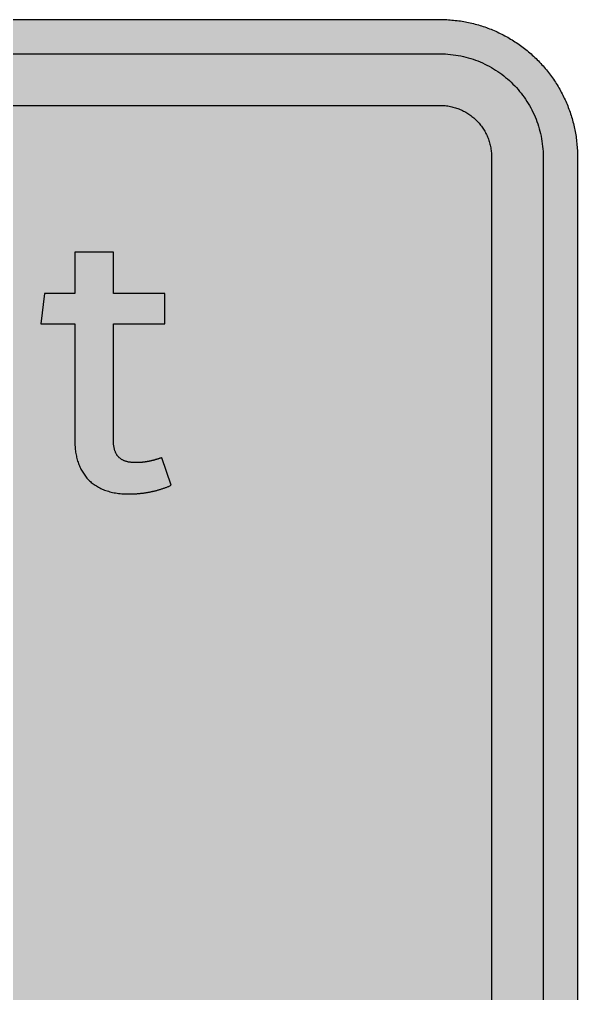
# Model space of a CAD drawing. Header units: millimetres. Extents: x 0 to 212, y 0 to 159.
# Drawn here: x 154.4 to 211.7, y 58.8 to 158.8 of the extents above; entities that cross this region are included whole.
import ezdxf

# ---------------------------------------------------------------- set-up
doc = ezdxf.new("R2010")
doc.units = ezdxf.units.MM

msp = doc.modelspace()

# ---------------------------------------------------------------- hatches: boundary and pattern name
for color, points in [(254, [(14.1633, 0.0536), (13.9878, 0.0533), (13.8125, 0.0559), (13.6373, 0.061), (13.462, 0.0686), (13.2893, 0.0787), (13.114, 0.0914), (12.9413, 0.1041), (12.7686, 0.1219), (12.5959, 0.1397), (12.4231, 0.16), (12.2504, 0.1829), (12.0777, 0.2057), (11.9075, 0.2337), (11.7373, 0.2616), (11.5672, 0.2921), (11.397, 0.3251), (11.2268, 0.3607), (11.0592, 0.3988), (10.8915, 0.4369), (10.7239, 0.4775), (10.5562, 0.5207), (10.3886, 0.5664), (10.2235, 0.6121), (10.0584, 0.6629), (9.8933, 0.7137), (9.7307, 0.7671), (9.5682, 0.8204), (9.4056, 0.8788), (9.2431, 0.9373), (9.083, 0.9982), (8.923, 1.0617), (8.763, 1.1252), (8.6055, 1.1938), (8.4455, 1.2624), (8.2906, 1.331), (8.1331, 1.4046), (7.9781, 1.4783), (7.8232, 1.5545), (7.6708, 1.6332), (7.5184, 1.7145), (7.366, 1.7958), (7.2161, 1.8796), (7.0663, 1.966), (6.919, 2.0523), (6.7716, 2.1438), (6.6243, 2.2352), (6.4795, 2.3266), (6.3348, 2.4232), (6.19, 2.5197), (6.0477, 2.6187), (5.908, 2.7178), (5.7683, 2.8194), (5.6286, 2.9235), (5.4915, 3.0302), (5.3543, 3.1369), (5.2197, 3.2461), (5.0851, 3.3579), (4.953, 3.4722), (4.8209, 3.5865), (4.6914, 3.7033), (4.5644, 3.8202), (4.4348, 3.9395), (4.3104, 4.0615), (4.1859, 4.1859), (4.0615, 4.3104), (3.9395, 4.4348), (3.8202, 4.5618), (3.7033, 4.6914), (3.5865, 4.8209), (3.4722, 4.953), (3.3579, 5.0851), (3.2487, 5.2197), (3.1369, 5.3543), (3.0302, 5.4915), (2.9235, 5.6286), (2.8194, 5.7683), (2.7178, 5.908), (2.6187, 6.0477), (2.5197, 6.19), (2.4232, 6.3348), (2.3266, 6.477), (2.2352, 6.6243), (2.1438, 6.7691), (2.0523, 6.919), (1.966, 7.0663), (1.8796, 7.2161), (1.7958, 7.366), (1.7145, 7.5184), (1.6332, 7.6708), (1.5545, 7.8232), (1.4783, 7.9781), (1.4046, 8.1331), (1.331, 8.2906), (1.2598, 8.4455), (1.1913, 8.603), (1.1252, 8.763), (1.0592, 8.923), (0.9982, 9.083), (0.9373, 9.2431), (0.8763, 9.4056), (0.8204, 9.5682), (0.7645, 9.7307), (0.7112, 9.8933), (0.6604, 10.0584), (0.6121, 10.2235), (0.5639, 10.3911), (0.5207, 10.5562), (0.4775, 10.7239), (0.4343, 10.8915), (0.3962, 11.0592), (0.3607, 11.2268), (0.3251, 11.397), (0.2921, 11.5672), (0.2616, 11.7373), (0.2311, 11.9075), (0.2057, 12.0802), (0.1803, 12.2504), (0.1575, 12.4231), (0.1372, 12.5959), (0.1194, 12.7686), (0.1041, 12.9413), (0.0889, 13.1166), (0.0787, 13.2893), (0.0686, 13.4645), (0.061, 13.6373), (0.0559, 13.8125), (0.0508, 13.9878), (0.0508, 14.163), (0.0522, 144.6925), (0.0508, 144.8664), (0.0559, 145.0416), (0.061, 145.2169), (0.0686, 145.3896), (0.0787, 145.5649), (0.0889, 145.7376), (0.1041, 145.9128), (0.1194, 146.0856), (0.1372, 146.2583), (0.1575, 146.431), (0.1803, 146.6037), (0.2057, 146.7739), (0.2311, 146.9466), (0.2616, 147.1168), (0.2921, 147.287), (0.3251, 147.4572), (0.3607, 147.6248), (0.3962, 147.795), (0.4343, 147.9626), (0.4775, 148.1303), (0.5207, 148.2979), (0.5639, 148.463), (0.6121, 148.6281), (0.6604, 148.7932), (0.7112, 148.9583), (0.7645, 149.1234), (0.8204, 149.286), (0.8763, 149.4485), (0.9373, 149.6111), (0.9982, 149.7711), (1.0592, 149.9311), (1.1252, 150.0911), (1.1913, 150.2486), (1.2598, 150.4061), (1.331, 150.5636), (1.4046, 150.7185), (1.4783, 150.876), (1.5545, 151.0284), (1.6332, 151.1833), (1.7145, 151.3357), (1.7958, 151.4856), (1.8796, 151.638), (1.966, 151.7879), (2.0523, 151.9352), (2.1438, 152.0825), (2.2352, 152.2298), (2.3266, 152.3746), (2.4232, 152.5194), (2.5197, 152.6616), (2.6187, 152.8039), (2.7178, 152.9461), (2.8194, 153.0858), (2.9235, 153.2255), (3.0302, 153.3627), (3.1369, 153.4973), (3.2487, 153.6344), (3.3579, 153.7665), (3.4722, 153.8986), (3.5865, 154.0307), (3.7033, 154.1602), (3.8202, 154.2898), (3.9395, 154.4168), (4.0615, 154.5438), (4.1859, 154.6682), (4.3104, 154.7901), (4.4348, 154.9121), (4.5644, 155.034), (4.6914, 155.1508), (4.8209, 155.2677), (4.953, 155.382), (5.0851, 155.4937), (5.2197, 155.6055), (5.3543, 155.7147), (5.4915, 155.8239), (5.6286, 155.9281), (5.7683, 156.0322), (5.908, 156.1338), (6.0477, 156.2354), (6.19, 156.3345), (6.3348, 156.431), (6.4795, 156.525), (6.6243, 156.6189), (6.7716, 156.7104), (6.919, 156.7993), (7.0663, 156.8882), (7.2161, 156.9745), (7.366, 157.0584), (7.5184, 157.1396), (7.6708, 157.2209), (7.8232, 157.2971), (7.9781, 157.3733), (8.1331, 157.4495), (8.2906, 157.5206), (8.4455, 157.5918), (8.6055, 157.6603), (8.763, 157.7289), (8.923, 157.7924), (9.083, 157.8559), (9.2431, 157.9169), (9.4056, 157.9753), (9.5682, 158.0337), (9.7307, 158.0871), (9.8933, 158.1404), (10.0584, 158.1912), (10.2235, 158.242), (10.3886, 158.2877), (10.5562, 158.3334), (10.7239, 158.3766), (10.8915, 158.4173), (11.0592, 158.4579), (11.2268, 158.4935), (11.397, 158.529), (11.5672, 158.562), (11.7373, 158.5925), (11.9075, 158.6205), (12.0777, 158.6484), (12.2504, 158.6713), (12.4231, 158.6941), (12.5959, 158.7144), (12.7686, 158.7322), (12.9413, 158.75), (13.114, 158.7627), (13.2893, 158.7754), (13.462, 158.7856), (13.6373, 158.7932), (13.8125, 158.7983), (13.9878, 158.8008), (14.163, 158.8033), (197.6078, 158.8036), (197.7822, 158.8008), (197.9574, 158.7983), (198.1327, 158.7932), (198.3054, 158.7856), (198.4807, 158.7754), (198.6534, 158.7627), (198.8287, 158.75), (199.0014, 158.7322), (199.1741, 158.7144), (199.3468, 158.6941), (199.5195, 158.6713), (199.6897, 158.6484), (199.8624, 158.6205), (200.0326, 158.5925), (200.2028, 158.562), (200.373, 158.529), (200.5432, 158.4935), (200.7108, 158.4579), (200.8784, 158.4173), (201.0461, 158.3766), (201.2137, 158.3334), (201.3788, 158.2877), (201.5465, 158.242), (201.7116, 158.1912), (201.8767, 158.1404), (202.0392, 158.0871), (202.2018, 158.0337), (202.3643, 157.9753), (202.5269, 157.9169), (202.6869, 157.8559), (202.8469, 157.7924), (203.007, 157.7289), (203.167, 157.6603), (203.3245, 157.5918), (203.4794, 157.5206), (203.6369, 157.4495), (203.7918, 157.3733), (203.9468, 157.2971), (204.0992, 157.2209), (204.2516, 157.1396), (204.404, 157.0584), (204.5538, 156.9745), (204.7037, 156.8882), (204.8535, 156.7993), (205.0009, 156.7104), (205.1456, 156.6189), (205.293, 156.525), (205.4352, 156.431), (205.58, 156.3345), (205.7222, 156.2354), (205.8619, 156.1338), (206.0016, 156.0322), (206.1413, 155.9281), (206.2785, 155.8239), (206.4156, 155.7147), (206.5503, 155.6055), (206.6849, 155.4937), (206.817, 155.382), (206.949, 155.2677), (207.0786, 155.1508), (207.2081, 155.034), (207.3351, 154.9121), (207.4596, 154.7901), (207.584, 154.6682), (207.7085, 154.5438), (207.8304, 154.4168), (207.9498, 154.2898), (208.0666, 154.1602), (208.1835, 154.0307), (208.2978, 153.8986), (208.4121, 153.7665), (208.5238, 153.6344), (208.6331, 153.4973), (208.7397, 153.3627), (208.8464, 153.2255), (208.9506, 153.0858), (209.0522, 152.9461), (209.1512, 152.8039), (209.2503, 152.6616), (209.3468, 152.5194), (209.4433, 152.3746), (209.5348, 152.2298), (209.6262, 152.0825), (209.7176, 151.9352), (209.804, 151.7879), (209.8904, 151.638), (209.9742, 151.4856), (210.0555, 151.3357), (210.1367, 151.1833), (210.2155, 151.0284), (210.2917, 150.876), (210.3653, 150.7185), (210.439, 150.5636), (210.5076, 150.4061), (210.5762, 150.2486), (210.6447, 150.0911), (210.7082, 149.9311), (210.7717, 149.7711), (210.8327, 149.6111), (210.8911, 149.4485), (210.9495, 149.286), (211.0029, 149.1234), (211.0562, 148.9583), (211.107, 148.7932), (211.1578, 148.6281), (211.2035, 148.463), (211.2493, 148.2979), (211.2924, 148.1303), (211.3331, 147.9626), (211.3712, 147.795), (211.4093, 147.6248), (211.4448, 147.4572), (211.4779, 147.287), (211.5083, 147.1168), (211.5363, 146.9466), (211.5642, 146.7739), (211.5871, 146.6037), (211.6099, 146.431), (211.6303, 146.2583), (211.648, 146.0856), (211.6658, 145.9128), (211.6785, 145.7376), (211.6912, 145.5649), (211.7014, 145.3896), (211.709, 145.2169), (211.7141, 145.0416), (211.7166, 144.8664), (211.7166, 144.6911), (211.7189, 14.1647), (211.7166, 13.9878), (211.7141, 13.8125), (211.709, 13.6373), (211.7014, 13.4645), (211.6912, 13.2893), (211.6785, 13.1166), (211.6658, 12.9413), (211.648, 12.7686), (211.6303, 12.5959), (211.6099, 12.4231), (211.5871, 12.2504), (211.5642, 12.0802), (211.5363, 11.9075), (211.5083, 11.7373), (211.4779, 11.5672), (211.4448, 11.397), (211.4093, 11.2268), (211.3712, 11.0592), (211.3331, 10.8915), (211.2924, 10.7239), (211.2493, 10.5562), (211.2035, 10.3911), (211.1578, 10.2235), (211.107, 10.0584), (211.0562, 9.8933), (211.0029, 9.7307), (210.9495, 9.5682), (210.8911, 9.4056), (210.8327, 9.2431), (210.7717, 9.083), (210.7082, 8.923), (210.6447, 8.763), (210.5762, 8.603), (210.5076, 8.4455), (210.439, 8.2906), (210.3653, 8.1331), (210.2917, 7.9781), (210.2155, 7.8232), (210.1367, 7.6708), (210.0555, 7.5184), (209.9742, 7.366), (209.8904, 7.2161), (209.804, 7.0663), (209.7176, 6.919), (209.6262, 6.7691), (209.5348, 6.6243), (209.4433, 6.477), (209.3468, 6.3348), (209.2503, 6.19), (209.1512, 6.0477), (209.0522, 5.908), (208.9506, 5.7683), (208.8464, 5.6286), (208.7397, 5.4915), (208.6331, 5.3543), (208.5238, 5.2197), (208.4121, 5.0851), (208.2978, 4.953), (208.1835, 4.8209), (208.0666, 4.6914), (207.9498, 4.5618), (207.8304, 4.4348), (207.7085, 4.3104), (207.584, 4.1859), (207.4596, 4.0615), (207.3351, 3.9395), (207.2081, 3.8202), (207.0786, 3.7033), (206.949, 3.5865), (206.817, 3.4722), (206.6849, 3.3579), (206.5503, 3.2461), (206.4156, 3.1369), (206.2785, 3.0302), (206.1413, 2.9235), (206.0016, 2.8194), (205.8619, 2.7178), (205.7222, 2.6187), (205.58, 2.5197), (205.4352, 2.4232), (205.293, 2.3266), (205.1456, 2.2352), (205.0009, 2.1438), (204.8535, 2.0523), (204.7037, 1.966), (204.5538, 1.8796), (204.404, 1.7958), (204.2516, 1.7145), (204.0992, 1.6332), (203.9468, 1.5545), (203.7918, 1.4783), (203.6369, 1.4046), (203.4794, 1.331), (203.3245, 1.2624), (203.167, 1.1938), (203.007, 1.1252), (202.8469, 1.0617), (202.6869, 0.9982), (202.5269, 0.9373), (202.3643, 0.8788), (202.2018, 0.8204), (202.0392, 0.7671), (201.8767, 0.7137), (201.7116, 0.6629), (201.5465, 0.6121), (201.3788, 0.5664), (201.2137, 0.5207), (201.0461, 0.4775), (200.8784, 0.4369), (200.7108, 0.3988), (200.5432, 0.3607), (200.373, 0.3251), (200.2028, 0.2921), (200.0326, 0.2616), (199.8624, 0.2337), (199.6897, 0.2057), (199.5195, 0.1829), (199.3468, 0.16), (199.1741, 0.1397), (199.0014, 0.1219), (198.8287, 0.1041), (198.6534, 0.0914), (198.4807, 0.0787), (198.3054, 0.0686), (198.1327, 0.061), (197.9574, 0.0559), (197.7822, 0.0533), (197.6069, 0.0533)]), (59, [(14.1633, 3.5814), (13.8887, 3.5839), (13.6169, 3.5941), (13.3477, 3.6119), (13.081, 3.6347), (12.8143, 3.6652), (12.5501, 3.7008), (12.2885, 3.7465), (12.0294, 3.7948), (11.7729, 3.8506), (11.5164, 3.9141), (11.2649, 3.9827), (11.016, 4.0564), (10.7671, 4.1351), (10.5232, 4.2215), (10.2819, 4.3129), (10.0432, 4.412), (9.8069, 4.5161), (9.5733, 4.6228), (9.3447, 4.7371), (9.1186, 4.8565), (8.8951, 4.9809), (8.6741, 5.113), (8.4582, 5.2476), (8.2448, 5.3873), (8.0366, 5.5321), (7.8308, 5.682), (7.6276, 5.8369), (7.4295, 5.9969), (7.2365, 6.1595), (7.046, 6.3297), (6.8605, 6.5024), (6.6777, 6.6802), (6.5024, 6.8605), (6.3271, 7.046), (6.1595, 7.2365), (5.9969, 7.432), (5.8369, 7.6302), (5.682, 7.8308), (5.5321, 8.0366), (5.3873, 8.2448), (5.2451, 8.4582), (5.1105, 8.6741), (4.9809, 8.8951), (4.8565, 9.1186), (4.7371, 9.3447), (4.6228, 9.5758), (4.5136, 9.8069), (4.4094, 10.0432), (4.3129, 10.2819), (4.2215, 10.5232), (4.1351, 10.7696), (4.0538, 11.016), (3.9802, 11.2649), (3.9116, 11.5189), (3.8506, 11.7729), (3.7948, 12.0294), (3.744, 12.2911), (3.7008, 12.5527), (3.6627, 12.8143), (3.6322, 13.081), (3.6093, 13.3502), (3.5916, 13.6195), (3.5814, 13.8913), (3.5789, 14.163), (3.58, 144.6925), (3.5814, 144.9654), (3.5916, 145.2347), (3.6093, 145.5064), (3.6322, 145.7731), (3.6627, 146.0398), (3.7008, 146.304), (3.744, 146.5656), (3.7948, 146.8247), (3.8506, 147.0812), (3.9116, 147.3352), (3.9802, 147.5892), (4.0538, 147.8382), (4.1351, 148.0845), (4.2215, 148.3309), (4.3129, 148.5722), (4.4094, 148.811), (4.5136, 149.0472), (4.6228, 149.2783), (4.7371, 149.5095), (4.8565, 149.7355), (4.9809, 149.9591), (5.1105, 150.1775), (5.2451, 150.3959), (5.3873, 150.6093), (5.5321, 150.8176), (5.682, 151.0233), (5.8369, 151.224), (5.9969, 151.4221), (6.1595, 151.6177), (6.3271, 151.8056), (6.5024, 151.9936), (6.6777, 152.1739), (6.8605, 152.3517), (7.046, 152.5245), (7.2365, 152.6946), (7.4295, 152.8572), (7.6276, 153.0172), (7.8308, 153.1722), (8.0366, 153.322), (8.2448, 153.4668), (8.4582, 153.6065), (8.6741, 153.7411), (8.8951, 153.8732), (9.1186, 153.9977), (9.3447, 154.117), (9.5733, 154.2313), (9.8069, 154.3406), (10.0432, 154.4422), (10.2819, 154.5412), (10.5232, 154.6327), (10.7671, 154.719), (11.016, 154.7978), (11.2649, 154.874), (11.5164, 154.9425), (11.7729, 155.0035), (12.0294, 155.0594), (12.2885, 155.1102), (12.5501, 155.1534), (12.8143, 155.1889), (13.081, 155.2194), (13.3477, 155.2448), (13.6169, 155.26), (13.8887, 155.2702), (14.163, 155.2753), (197.6078, 155.2758), (197.8787, 155.2702), (198.1505, 155.26), (198.4197, 155.2448), (198.689, 155.2194), (198.9557, 155.1889), (199.2173, 155.1534), (199.4789, 155.1102), (199.7405, 155.0594), (199.9971, 155.0035), (200.2511, 154.9425), (200.5051, 154.874), (200.754, 154.7978), (201.0004, 154.719), (201.2467, 154.6327), (201.488, 154.5412), (201.7268, 154.4422), (201.963, 154.3406), (202.1942, 154.2313), (202.4253, 154.117), (202.6514, 153.9977), (202.8749, 153.8732), (203.0959, 153.7411), (203.3118, 153.6065), (203.5251, 153.4668), (203.7334, 153.322), (203.9391, 153.1722), (204.1398, 153.0172), (204.3379, 152.8572), (204.5335, 152.6946), (204.724, 152.5245), (204.9094, 152.3517), (205.0898, 152.1739), (205.2676, 151.9936), (205.4403, 151.8056), (205.6105, 151.6177), (205.773, 151.4221), (205.933, 151.224), (206.088, 151.0233), (206.2378, 150.8176), (206.3826, 150.6093), (206.5223, 150.3959), (206.6569, 150.1775), (206.789, 149.9591), (206.9135, 149.7355), (207.0329, 149.5095), (207.1472, 149.2783), (207.2538, 149.0472), (207.358, 148.811), (207.457, 148.5722), (207.5485, 148.3309), (207.6348, 148.0845), (207.7136, 147.8382), (207.7872, 147.5892), (207.8558, 147.3352), (207.9193, 147.0812), (207.9752, 146.8247), (208.0235, 146.5656), (208.0692, 146.304), (208.1047, 146.0398), (208.1352, 145.7731), (208.1581, 145.5064), (208.1759, 145.2347), (208.186, 144.9654), (208.1911, 144.6911), (208.1911, 14.1647), (208.186, 13.8913), (208.1759, 13.6195), (208.1581, 13.3502), (208.1352, 13.081), (208.1047, 12.8143), (208.0692, 12.5527), (208.0235, 12.2911), (207.9752, 12.0294), (207.9193, 11.7729), (207.8558, 11.5189), (207.7872, 11.2649), (207.7136, 11.016), (207.6348, 10.7696), (207.5485, 10.5232), (207.457, 10.2819), (207.358, 10.0432), (207.2538, 9.8069), (207.1472, 9.5758), (207.0329, 9.3447), (206.9135, 9.1186), (206.789, 8.8951), (206.6569, 8.6741), (206.5223, 8.4582), (206.3826, 8.2448), (206.2378, 8.0366), (206.088, 7.8308), (205.933, 7.6302), (205.773, 7.432), (205.6105, 7.2365), (205.4403, 7.046), (205.2676, 6.8605), (205.0898, 6.6802), (204.9094, 6.5024), (204.724, 6.3297), (204.5335, 6.1595), (204.3379, 5.9969), (204.1398, 5.8369), (203.9391, 5.682), (203.7334, 5.5321), (203.5251, 5.3873), (203.3118, 5.2476), (203.0959, 5.113), (202.8749, 4.9809), (202.6514, 4.8565), (202.4253, 4.7371), (202.1942, 4.6228), (201.963, 4.5161), (201.7268, 4.412), (201.488, 4.3129), (201.2467, 4.2215), (201.0004, 4.1351), (200.754, 4.0564), (200.5051, 3.9827), (200.2511, 3.9141), (199.9971, 3.8506), (199.7405, 3.7948), (199.4789, 3.7465), (199.2173, 3.7008), (198.9557, 3.6652), (198.689, 3.6347), (198.4197, 3.6119), (198.1505, 3.5941), (197.8787, 3.5839), (197.6069, 3.5789)]), (254, [(14.1633, 8.8731), (14.0259, 8.8748), (13.8887, 8.8798), (13.7541, 8.8875), (13.622, 8.9002), (13.4874, 8.9154), (13.3553, 8.9332), (13.2258, 8.9535), (13.0962, 8.9789), (12.9667, 9.0068), (12.8397, 9.0373), (12.7127, 9.0729), (12.5882, 9.1084), (12.4663, 9.1491), (12.3419, 9.1923), (12.2225, 9.238), (12.1031, 9.2888), (11.9837, 9.3396), (11.8694, 9.3929), (11.7526, 9.4513), (11.6408, 9.5098), (11.5291, 9.5733), (11.4198, 9.6368), (11.3106, 9.7053), (11.2039, 9.7765), (11.0998, 9.8476), (10.9957, 9.9238), (10.8966, 10), (10.7975, 10.0787), (10.6985, 10.1625), (10.6045, 10.2464), (10.5105, 10.3327), (10.4216, 10.4216), (10.3327, 10.5131), (10.2464, 10.6045), (10.16, 10.701), (10.0787, 10.7975), (10, 10.8966), (9.9212, 10.9982), (9.8476, 11.0998), (9.7739, 11.2039), (9.7053, 11.3106), (9.6368, 11.4198), (9.5707, 11.5291), (9.5098, 11.6408), (9.4488, 11.7551), (9.3929, 11.8694), (9.337, 11.9863), (9.2862, 12.1031), (9.238, 12.2225), (9.1923, 12.3444), (9.1491, 12.4663), (9.1084, 12.5908), (9.0703, 12.7152), (9.0373, 12.8397), (9.0068, 12.9692), (8.9789, 13.0962), (8.9535, 13.2258), (8.9306, 13.3579), (8.9129, 13.4899), (8.8976, 13.622), (8.8849, 13.7566), (8.8773, 13.8913), (8.8722, 14.0259), (8.8697, 14.163), (8.8717, 144.6925), (8.8722, 144.8283), (8.8773, 144.9629), (8.8849, 145.0975), (8.8976, 145.2321), (8.9129, 145.3642), (8.9306, 145.4963), (8.9535, 145.6284), (8.9789, 145.7579), (9.0068, 145.8849), (9.0373, 146.0144), (9.0703, 146.1389), (9.1084, 146.2634), (9.1491, 146.3878), (9.1923, 146.5097), (9.238, 146.6317), (9.2862, 146.751), (9.337, 146.8679), (9.3929, 146.9847), (9.4488, 147.099), (9.5098, 147.2133), (9.5707, 147.3251), (9.6368, 147.4343), (9.7053, 147.5435), (9.7739, 147.6502), (9.8476, 147.7543), (9.9212, 147.8559), (10, 147.9575), (10.0787, 148.0566), (10.16, 148.1531), (10.2464, 148.2496), (10.3327, 148.3411), (10.4216, 148.4325), (10.5105, 148.5214), (10.6045, 148.6078), (10.6985, 148.6916), (10.7975, 148.7754), (10.8966, 148.8542), (10.9957, 148.9304), (11.0998, 149.0066), (11.2039, 149.0777), (11.3106, 149.1488), (11.4198, 149.2174), (11.5291, 149.2809), (11.6408, 149.3444), (11.7526, 149.4028), (11.8694, 149.4612), (11.9837, 149.5146), (12.1031, 149.5679), (12.2225, 149.6162), (12.3419, 149.6619), (12.4663, 149.7051), (12.5882, 149.7457), (12.7127, 149.7813), (12.8397, 149.8168), (12.9667, 149.8473), (13.0962, 149.8752), (13.2258, 149.9006), (13.3553, 149.921), (13.4874, 149.9413), (13.622, 149.9565), (13.7541, 149.9667), (13.8887, 149.9768), (14.0259, 149.9819), (14.163, 149.9819), (197.6078, 149.9842), (197.7441, 149.9819), (197.8787, 149.9768), (198.0133, 149.9667), (198.1479, 149.9565), (198.28, 149.9413), (198.4121, 149.921), (198.5442, 149.9006), (198.6737, 149.8752), (198.8007, 149.8473), (198.9303, 149.8168), (199.0547, 149.7813), (199.1792, 149.7457), (199.3036, 149.7051), (199.4256, 149.6619), (199.5475, 149.6162), (199.6669, 149.5679), (199.7837, 149.5146), (199.9005, 149.4612), (200.0148, 149.4028), (200.1291, 149.3444), (200.2409, 149.2809), (200.3501, 149.2174), (200.4593, 149.1488), (200.566, 149.0777), (200.6702, 149.0066), (200.7718, 148.9304), (200.8734, 148.8542), (200.9724, 148.7754), (201.0689, 148.6916), (201.1655, 148.6078), (201.2569, 148.5214), (201.3483, 148.4325), (201.4372, 148.3411), (201.5236, 148.2496), (201.6074, 148.1531), (201.6912, 148.0566), (201.77, 147.9575), (201.8462, 147.8559), (201.9224, 147.7543), (201.9935, 147.6502), (202.0646, 147.5435), (202.1332, 147.4343), (202.1967, 147.3251), (202.2602, 147.2133), (202.3186, 147.099), (202.377, 146.9847), (202.4304, 146.8679), (202.4812, 146.751), (202.532, 146.6317), (202.5777, 146.5097), (202.6209, 146.3878), (202.6615, 146.2634), (202.6971, 146.1389), (202.7326, 146.0144), (202.7631, 145.8849), (202.7911, 145.7579), (202.8165, 145.6284), (202.8368, 145.4963), (202.8546, 145.3642), (202.8698, 145.2321), (202.8825, 145.0975), (202.8901, 144.9629), (202.8952, 144.8283), (202.8977, 144.6911), (202.8994, 14.1647), (202.8952, 14.0259), (202.8901, 13.8913), (202.8825, 13.7566), (202.8698, 13.622), (202.8546, 13.4899), (202.8368, 13.3579), (202.8165, 13.2258), (202.7911, 13.0962), (202.7631, 12.9692), (202.7326, 12.8397), (202.6971, 12.7152), (202.6615, 12.5908), (202.6209, 12.4663), (202.5777, 12.3444), (202.532, 12.2225), (202.4812, 12.1031), (202.4304, 11.9863), (202.377, 11.8694), (202.3186, 11.7551), (202.2602, 11.6408), (202.1967, 11.5291), (202.1332, 11.4198), (202.0646, 11.3106), (201.9935, 11.2039), (201.9224, 11.0998), (201.8462, 10.9982), (201.77, 10.8966), (201.6912, 10.7975), (201.6074, 10.701), (201.5236, 10.6045), (201.4372, 10.5131), (201.3483, 10.4216), (201.2569, 10.3327), (201.1655, 10.2464), (201.0689, 10.1625), (200.9724, 10.0787), (200.8734, 10), (200.7718, 9.9238), (200.6702, 9.8476), (200.566, 9.7765), (200.4593, 9.7053), (200.3501, 9.6368), (200.2409, 9.5733), (200.1291, 9.5098), (200.0148, 9.4513), (199.9005, 9.3929), (199.7837, 9.3396), (199.6669, 9.2888), (199.5475, 9.238), (199.4256, 9.1923), (199.3036, 9.1491), (199.1792, 9.1084), (199.0547, 9.0729), (198.9303, 9.0373), (198.8007, 9.0068), (198.6737, 8.9789), (198.5442, 8.9535), (198.4121, 8.9332), (198.28, 8.9154), (198.1479, 8.9002), (198.0133, 8.8875), (197.8787, 8.8798), (197.7441, 8.8748), (197.6069, 8.8722)]), (59, [(160.117, 115.5164), (160.1165, 115.3693), (160.1216, 115.222), (160.1267, 115.0798), (160.1368, 114.9375), (160.147, 114.7953), (160.1622, 114.6556), (160.1775, 114.5159), (160.1978, 114.3787), (160.2181, 114.2441), (160.2435, 114.1095), (160.2689, 113.9774), (160.2994, 113.8479), (160.3299, 113.7183), (160.3654, 113.5913), (160.401, 113.4643), (160.4416, 113.3399), (160.4848, 113.218), (160.5305, 113.0986), (160.5763, 112.9792), (160.6271, 112.8624), (160.6804, 112.7481), (160.7363, 112.6363), (160.7947, 112.5245), (160.8557, 112.4153), (160.9217, 112.3086), (160.9877, 112.2045), (161.0563, 112.1004), (161.13, 112.0013), (161.2036, 111.9022), (161.2824, 111.8057), (161.3611, 111.7117), (161.4449, 111.6203), (161.5313, 111.5314), (161.6202, 111.445), (161.7116, 111.3587), (161.8056, 111.2774), (161.9021, 111.1987), (162.0037, 111.1199), (162.1053, 111.0463), (162.212, 110.9726), (162.3212, 110.904), (162.4305, 110.8354), (162.5448, 110.7719), (162.6641, 110.711), (162.7835, 110.65), (162.9054, 110.5941), (163.0324, 110.5408), (163.162, 110.49), (163.2915, 110.4417), (163.4261, 110.396), (163.5658, 110.3554), (163.7055, 110.3147), (163.8503, 110.2792), (163.9951, 110.2462), (164.145, 110.2157), (164.2974, 110.1877), (164.4523, 110.1623), (164.6123, 110.142), (164.7723, 110.1242), (164.9374, 110.109), (165.1051, 110.0988), (165.2753, 110.0887), (165.4505, 110.0836), (165.6258, 110.0836), (165.6969, 110.0836), (165.768, 110.0836), (165.8391, 110.0836), (165.9103, 110.0861), (165.9814, 110.0887), (166.05, 110.0912), (166.1211, 110.0938), (166.1922, 110.0963), (166.2633, 110.0988), (166.3319, 110.1039), (166.403, 110.1065), (166.4741, 110.1115), (166.5427, 110.1166), (166.6138, 110.1217), (166.6824, 110.1293), (166.7535, 110.1344), (166.8221, 110.142), (166.8932, 110.1496), (166.9618, 110.1573), (167.0329, 110.1649), (167.1015, 110.1725), (167.1726, 110.1827), (167.2412, 110.1928), (167.3098, 110.203), (167.3809, 110.2131), (167.4495, 110.2233), (167.5181, 110.2335), (167.5867, 110.2462), (167.6552, 110.2589), (167.7238, 110.269), (167.7949, 110.2843), (167.8635, 110.297), (167.9321, 110.3097), (168.0007, 110.3249), (168.0693, 110.3401), (168.1353, 110.3554), (168.2039, 110.3706), (168.2725, 110.3859), (168.341, 110.4036), (168.4096, 110.4214), (168.4757, 110.4392), (168.5442, 110.457), (168.6128, 110.4748), (168.6789, 110.4925), (168.7474, 110.5129), (168.816, 110.5332), (168.8821, 110.5535), (168.9506, 110.5738), (169.0167, 110.5967), (169.0827, 110.617), (169.1513, 110.6399), (169.2173, 110.6627), (169.2834, 110.6856), (169.352, 110.711), (169.418, 110.7338), (169.484, 110.7592), (169.5501, 110.7846), (169.6161, 110.81), (169.6822, 110.8354), (169.7482, 110.8634), (169.8142, 110.8913), (169.8803, 110.9193), (169.9463, 110.9472), (170.0124, 110.9751), (169.0426, 113.8093), (168.9938, 113.792), (168.9481, 113.7768), (168.8998, 113.759), (168.8541, 113.7437), (168.8084, 113.7285), (168.7627, 113.7158), (168.717, 113.7006), (168.6738, 113.6853), (168.6281, 113.6726), (168.5849, 113.6574), (168.5392, 113.6447), (168.496, 113.632), (168.4528, 113.6193), (168.4096, 113.6066), (168.3664, 113.5939), (168.3233, 113.5812), (168.2801, 113.571), (168.2369, 113.5583), (168.1963, 113.5482), (168.1531, 113.5355), (168.1099, 113.5253), (168.0693, 113.5151), (168.0286, 113.505), (167.9854, 113.4948), (167.9448, 113.4847), (167.9042, 113.477), (167.8635, 113.4669), (167.8229, 113.4567), (167.7797, 113.4491), (167.7391, 113.4415), (167.6984, 113.4339), (167.6603, 113.4237), (167.6197, 113.4161), (167.579, 113.411), (167.5384, 113.4034), (167.4978, 113.3958), (167.4571, 113.3907), (167.4165, 113.3831), (167.3784, 113.378), (167.3377, 113.3704), (167.2971, 113.3653), (167.2565, 113.3602), (167.2184, 113.3551), (167.1777, 113.35), (167.1371, 113.345), (167.0964, 113.3424), (167.0583, 113.3373), (167.0177, 113.3323), (166.9771, 113.3297), (166.9364, 113.3272), (166.8958, 113.3221), (166.8551, 113.3196), (166.8145, 113.317), (166.7739, 113.3145), (166.7358, 113.3119), (166.6926, 113.3119), (166.6519, 113.3094), (166.6113, 113.3069), (166.5707, 113.3069), (166.53, 113.3043), (166.4894, 113.3043), (166.4462, 113.3043), (166.4056, 113.3043), (166.3649, 113.3043), (166.2836, 113.3043), (166.2024, 113.3069), (166.1262, 113.3094), (166.05, 113.3145), (165.9763, 113.3196), (165.9026, 113.3246), (165.8341, 113.3348), (165.7629, 113.3424), (165.6969, 113.3526), (165.6309, 113.3653), (165.5674, 113.378), (165.5039, 113.3932), (165.4429, 113.4085), (165.3819, 113.4237), (165.3261, 113.4415), (165.2676, 113.4618), (165.2143, 113.4796), (165.161, 113.5024), (165.1076, 113.5253), (165.0594, 113.5482), (165.0086, 113.5736), (164.9628, 113.599), (164.9171, 113.6244), (164.8714, 113.6548), (164.8282, 113.6828), (164.785, 113.7133), (164.7469, 113.7463), (164.7063, 113.7768), (164.6682, 113.8123), (164.6326, 113.8453), (164.5971, 113.8834), (164.5641, 113.919), (164.531, 113.9571), (164.5006, 113.9977), (164.4701, 114.0384), (164.4396, 114.079), (164.4142, 114.1222), (164.3863, 114.1654), (164.3609, 114.2111), (164.338, 114.2568), (164.3151, 114.3051), (164.2923, 114.3533), (164.272, 114.4016), (164.2516, 114.4524), (164.2339, 114.5032), (164.2161, 114.554), (164.2008, 114.6073), (164.1856, 114.6632), (164.1704, 114.7191), (164.1577, 114.775), (164.1475, 114.8334), (164.1348, 114.8918), (164.1246, 114.9502), (164.117, 115.0112), (164.1069, 115.0722), (164.0992, 115.1357), (164.0942, 115.1992), (164.0891, 115.2627), (164.084, 115.3287), (164.0789, 115.3947), (164.0764, 115.4633), (164.0764, 115.5319), (164.0738, 115.6005), (164.0738, 115.6716), (164.0748, 127.5468), (169.3527, 127.5468), (169.3527, 130.6516), (164.0748, 130.6516), (164.0748, 134.9192), (160.117, 134.9192), (160.117, 130.6516), (157.0122, 130.6516), (156.6252, 127.5468), (160.117, 127.5468)])]:
    msp.add_hatch(color=color).paths.add_polyline_path(points)
h = msp.add_hatch(color=59)
h.paths.add_polyline_path([(171.3699, 130.6516), (171.3699, 127.5468), (174.2803, 127.5468), (174.2803, 110.4731), (178.2396, 110.4731), (178.2396, 130.6516)])
edge = h.paths.add_edge_path(flags=16)
edge.add_line((173.6217, 137.0154), (173.6217, 136.9441))
edge.add_line((173.6217, 136.9441), (173.6242, 136.873))
edge.add_line((173.6242, 136.873), (173.6268, 136.8044))
edge.add_line((173.6268, 136.8044), (173.6344, 136.7358))
edge.add_line((173.6344, 136.7358), (173.6395, 136.6672))
edge.add_line((173.6395, 136.6672), (173.6496, 136.5987))
edge.add_line((173.6496, 136.5987), (173.6598, 136.5326))
edge.add_line((173.6598, 136.5326), (173.6725, 136.4666))
edge.add_line((173.6725, 136.4666), (173.6852, 136.4005))
edge.add_line((173.6852, 136.4005), (173.7004, 136.337))
edge.add_line((173.7004, 136.337), (173.7157, 136.271))
edge.add_line((173.7157, 136.271), (173.7335, 136.2075))
edge.add_line((173.7335, 136.2075), (173.7538, 136.1465))
edge.add_line((173.7538, 136.1465), (173.7741, 136.0856))
edge.add_line((173.7741, 136.0856), (173.797, 136.0246))
edge.add_line((173.797, 136.0246), (173.8198, 135.9637))
edge.add_line((173.8198, 135.9637), (173.8452, 135.9052))
edge.add_line((173.8452, 135.9052), (173.8706, 135.8468))
edge.add_line((173.8706, 135.8468), (173.8986, 135.7884))
edge.add_line((173.8986, 135.7884), (173.9265, 135.7325))
edge.add_line((173.9265, 135.7325), (173.957, 135.6766))
edge.add_line((173.957, 135.6766), (173.99, 135.6208))
edge.add_line((173.99, 135.6208), (174.023, 135.5674))
edge.add_line((174.023, 135.5674), (174.056, 135.5141))
edge.add_line((174.056, 135.5141), (174.0916, 135.4633))
edge.add_line((174.0916, 135.4633), (174.1272, 135.4099))
edge.add_line((174.1272, 135.4099), (174.1653, 135.3617))
edge.add_line((174.1653, 135.3617), (174.2034, 135.3134))
edge.add_line((174.2034, 135.3134), (174.244, 135.2652))
edge.add_line((174.244, 135.2652), (174.2872, 135.2169))
edge.add_line((174.2872, 135.2169), (174.3278, 135.1712))
edge.add_line((174.3278, 135.1712), (174.371, 135.128))
edge.add_line((174.371, 135.128), (174.4167, 135.0848))
edge.add_line((174.4167, 135.0848), (174.4624, 135.0416))
edge.add_line((174.4624, 135.0416), (174.5082, 135.001))
edge.add_line((174.5082, 135.001), (174.5564, 134.9604))
edge.add_line((174.5564, 134.9604), (174.6047, 134.9197))
edge.add_line((174.6047, 134.9197), (174.6555, 134.8842))
edge.add_line((174.6555, 134.8842), (174.7063, 134.8461))
edge.add_line((174.7063, 134.8461), (174.7596, 134.8105))
edge.add_line((174.7596, 134.8105), (174.8104, 134.7775))
edge.add_line((174.8104, 134.7775), (174.8663, 134.7445))
edge.add_line((174.8663, 134.7445), (174.9196, 134.7114))
edge.add_line((174.9196, 134.7114), (174.9755, 134.6835))
edge.add_line((174.9755, 134.6835), (175.0314, 134.653))
edge.add_line((175.0314, 134.653), (175.0898, 134.6251))
edge.add_line((175.0898, 134.6251), (175.1482, 134.5997))
edge.add_line((175.1482, 134.5997), (175.2067, 134.5743))
edge.add_line((175.2067, 134.5743), (175.2676, 134.5514))
edge.add_line((175.2676, 134.5514), (175.3286, 134.5286))
edge.add_line((175.3286, 134.5286), (175.3895, 134.5082))
edge.add_line((175.3895, 134.5082), (175.453, 134.4879))
edge.add_line((175.453, 134.4879), (175.5165, 134.4701))
edge.add_line((175.5165, 134.4701), (175.58, 134.4549))
edge.add_line((175.58, 134.4549), (175.6461, 134.4397))
edge.add_line((175.6461, 134.4397), (175.7096, 134.427))
edge.add_line((175.7096, 134.427), (175.7756, 134.4143))
edge.add_line((175.7756, 134.4143), (175.8442, 134.4041))
edge.add_line((175.8442, 134.4041), (175.9102, 134.3965))
edge.add_line((175.9102, 134.3965), (175.9788, 134.3889))
edge.add_line((175.9788, 134.3889), (176.0474, 134.3812))
edge.add_line((176.0474, 134.3812), (176.1185, 134.3787))
edge.add_line((176.1185, 134.3787), (176.1871, 134.3762))
edge.add_line((176.1871, 134.3762), (176.2582, 134.3762))
edge.add_line((176.2582, 134.3762), (176.3293, 134.3762))
edge.add_line((176.3293, 134.3762), (176.3979, 134.3787))
edge.add_line((176.3979, 134.3787), (176.469, 134.3812))
edge.add_line((176.469, 134.3812), (176.5376, 134.3889))
edge.add_line((176.5376, 134.3889), (176.6062, 134.3965))
edge.add_line((176.6062, 134.3965), (176.6722, 134.4041))
edge.add_line((176.6722, 134.4041), (176.7408, 134.4143))
edge.add_line((176.7408, 134.4143), (176.8069, 134.427))
edge.add_line((176.8069, 134.427), (176.8729, 134.4397))
edge.add_line((176.8729, 134.4397), (176.9364, 134.4549))
edge.add_line((176.9364, 134.4549), (176.9999, 134.4701))
edge.add_line((176.9999, 134.4701), (177.0634, 134.4879))
edge.add_line((177.0634, 134.4879), (177.1269, 134.5082))
edge.add_line((177.1269, 134.5082), (177.1879, 134.5286))
edge.add_line((177.1879, 134.5286), (177.2488, 134.5514))
edge.add_line((177.2488, 134.5514), (177.3098, 134.5743))
edge.add_line((177.3098, 134.5743), (177.3682, 134.5997))
edge.add_line((177.3682, 134.5997), (177.4266, 134.6251))
edge.add_line((177.4266, 134.6251), (177.485, 134.653))
edge.add_line((177.485, 134.653), (177.5409, 134.6835))
edge.add_line((177.5409, 134.6835), (177.5968, 134.7114))
edge.add_line((177.5968, 134.7114), (177.6527, 134.7445))
edge.add_line((177.6527, 134.7445), (177.706, 134.7775))
edge.add_line((177.706, 134.7775), (177.7594, 134.8105))
edge.add_line((177.7594, 134.8105), (177.8102, 134.8461))
edge.add_line((177.8102, 134.8461), (177.861, 134.8842))
edge.add_line((177.861, 134.8842), (177.9118, 134.9197))
edge.add_line((177.9118, 134.9197), (177.96, 134.9604))
edge.add_line((177.96, 134.9604), (178.0083, 135.001))
edge.add_line((178.0083, 135.001), (178.0565, 135.0416))
edge.add_line((178.0565, 135.0416), (178.1023, 135.0848))
edge.add_line((178.1023, 135.0848), (178.1454, 135.128))
edge.add_line((178.1454, 135.128), (178.1886, 135.1712))
edge.add_line((178.1886, 135.1712), (178.2318, 135.2169))
edge.add_line((178.2318, 135.2169), (178.2724, 135.2652))
edge.add_line((178.2724, 135.2652), (178.3131, 135.3134))
edge.add_line((178.3131, 135.3134), (178.3537, 135.3617))
edge.add_line((178.3537, 135.3617), (178.3893, 135.4099))
edge.add_line((178.3893, 135.4099), (178.4274, 135.4633))
edge.add_line((178.4274, 135.4633), (178.4629, 135.5141))
edge.add_line((178.4629, 135.5141), (178.496, 135.5674))
edge.add_line((178.496, 135.5674), (178.529, 135.6208))
edge.add_line((178.529, 135.6208), (178.562, 135.6766))
edge.add_line((178.562, 135.6766), (178.5899, 135.7325))
edge.add_line((178.5899, 135.7325), (178.6204, 135.7884))
edge.add_line((178.6204, 135.7884), (178.6484, 135.8468))
edge.add_line((178.6484, 135.8468), (178.6738, 135.9052))
edge.add_line((178.6738, 135.9052), (178.6992, 135.9637))
edge.add_line((178.6992, 135.9637), (178.722, 136.0246))
edge.add_line((178.722, 136.0246), (178.7449, 136.0856))
edge.add_line((178.7449, 136.0856), (178.7652, 136.1465))
edge.add_line((178.7652, 136.1465), (178.7855, 136.2075))
edge.add_line((178.7855, 136.2075), (178.8033, 136.271))
edge.add_line((178.8033, 136.271), (178.8185, 136.337))
edge.add_line((178.8185, 136.337), (178.8338, 136.4005))
edge.add_line((178.8338, 136.4005), (178.8465, 136.4666))
edge.add_line((178.8465, 136.4666), (178.8592, 136.5326))
edge.add_line((178.8592, 136.5326), (178.8693, 136.5987))
edge.add_line((178.8693, 136.5987), (178.877, 136.6672))
edge.add_line((178.877, 136.6672), (178.8846, 136.7358))
edge.add_line((178.8846, 136.7358), (178.8922, 136.8044))
edge.add_line((178.8922, 136.8044), (178.8947, 136.873))
edge.add_line((178.8947, 136.873), (178.8973, 136.9441))
edge.add_line((178.8973, 136.9441), (178.8973, 137.0152))
edge.add_line((178.8973, 137.0152), (178.8973, 137.0838))
edge.add_line((178.8973, 137.0838), (178.8947, 137.1549))
edge.add_line((178.8947, 137.1549), (178.8922, 137.2235))
edge.add_line((178.8922, 137.2235), (178.8846, 137.2921))
edge.add_line((178.8846, 137.2921), (178.877, 137.3607))
edge.add_line((178.877, 137.3607), (178.8693, 137.4292))
edge.add_line((178.8693, 137.4292), (178.8592, 137.4953))
edge.add_line((178.8592, 137.4953), (178.8465, 137.5613))
edge.add_line((178.8465, 137.5613), (178.8338, 137.6274))
edge.add_line((178.8338, 137.6274), (178.8185, 137.6934))
edge.add_line((178.8185, 137.6934), (178.8033, 137.7569))
edge.add_line((178.8033, 137.7569), (178.7855, 137.8204))
edge.add_line((178.7855, 137.8204), (178.7652, 137.8814))
edge.add_line((178.7652, 137.8814), (178.7449, 137.9449))
edge.add_line((178.7449, 137.9449), (178.722, 138.0058))
edge.add_line((178.722, 138.0058), (178.6992, 138.0642))
edge.add_line((178.6992, 138.0642), (178.6738, 138.1252))
edge.add_line((178.6738, 138.1252), (178.6484, 138.1836))
edge.add_line((178.6484, 138.1836), (178.6204, 138.2395))
edge.add_line((178.6204, 138.2395), (178.5899, 138.2954))
edge.add_line((178.5899, 138.2954), (178.562, 138.3513))
edge.add_line((178.562, 138.3513), (178.529, 138.4071))
edge.add_line((178.529, 138.4071), (178.496, 138.4605))
edge.add_line((178.496, 138.4605), (178.4629, 138.5138))
edge.add_line((178.4629, 138.5138), (178.4274, 138.5646))
edge.add_line((178.4274, 138.5646), (178.3893, 138.618))
edge.add_line((178.3893, 138.618), (178.3537, 138.6662))
edge.add_line((178.3537, 138.6662), (178.3131, 138.7145))
edge.add_line((178.3131, 138.7145), (178.2724, 138.7627))
edge.add_line((178.2724, 138.7627), (178.2318, 138.811))
edge.add_line((178.2318, 138.811), (178.1886, 138.8567))
edge.add_line((178.1886, 138.8567), (178.1454, 138.8999))
edge.add_line((178.1454, 138.8999), (178.1023, 138.9456))
edge.add_line((178.1023, 138.9456), (178.0565, 138.9863))
edge.add_line((178.0565, 138.9863), (178.0083, 139.0269))
edge.add_line((178.0083, 139.0269), (177.96, 139.0675))
edge.add_line((177.96, 139.0675), (177.9118, 139.1082))
edge.add_line((177.9118, 139.1082), (177.861, 139.1437))
edge.add_line((177.861, 139.1437), (177.8102, 139.1818))
edge.add_line((177.8102, 139.1818), (177.7594, 139.2174))
edge.add_line((177.7594, 139.2174), (177.706, 139.2504))
edge.add_line((177.706, 139.2504), (177.6527, 139.2834))
edge.add_line((177.6527, 139.2834), (177.5968, 139.3165))
edge.add_line((177.5968, 139.3165), (177.5409, 139.3444))
edge.add_line((177.5409, 139.3444), (177.485, 139.3749))
edge.add_line((177.485, 139.3749), (177.4266, 139.4028))
edge.add_line((177.4266, 139.4028), (177.3682, 139.4282))
edge.add_line((177.3682, 139.4282), (177.3098, 139.4536))
edge.add_line((177.3098, 139.4536), (177.2488, 139.4765))
edge.add_line((177.2488, 139.4765), (177.1879, 139.4993))
edge.add_line((177.1879, 139.4993), (177.1269, 139.5197))
edge.add_line((177.1269, 139.5197), (177.0634, 139.54))
edge.add_line((177.0634, 139.54), (176.9999, 139.5578))
edge.add_line((176.9999, 139.5578), (176.9364, 139.573))
edge.add_line((176.9364, 139.573), (176.8729, 139.5882))
edge.add_line((176.8729, 139.5882), (176.8069, 139.6009))
edge.add_line((176.8069, 139.6009), (176.7408, 139.6136))
edge.add_line((176.7408, 139.6136), (176.6722, 139.6238))
edge.add_line((176.6722, 139.6238), (176.6062, 139.6314))
edge.add_line((176.6062, 139.6314), (176.5376, 139.639))
edge.add_line((176.5376, 139.639), (176.469, 139.6467))
edge.add_line((176.469, 139.6467), (176.3979, 139.6492))
edge.add_line((176.3979, 139.6492), (176.3293, 139.6517))
edge.add_line((176.3293, 139.6517), (176.2582, 139.6517))
edge.add_line((176.2582, 139.6517), (176.1871, 139.6517))
edge.add_line((176.1871, 139.6517), (176.1185, 139.6492))
edge.add_line((176.1185, 139.6492), (176.0474, 139.6467))
edge.add_line((176.0474, 139.6467), (175.9788, 139.639))
edge.add_line((175.9788, 139.639), (175.9102, 139.6314))
edge.add_line((175.9102, 139.6314), (175.8442, 139.6238))
edge.add_line((175.8442, 139.6238), (175.7756, 139.6136))
edge.add_line((175.7756, 139.6136), (175.7096, 139.6009))
edge.add_line((175.7096, 139.6009), (175.6461, 139.5882))
edge.add_line((175.6461, 139.5882), (175.58, 139.573))
edge.add_line((175.58, 139.573), (175.5165, 139.5578))
edge.add_line((175.5165, 139.5578), (175.453, 139.54))
edge.add_line((175.453, 139.54), (175.3895, 139.5197))
edge.add_line((175.3895, 139.5197), (175.3286, 139.4993))
edge.add_line((175.3286, 139.4993), (175.2676, 139.4765))
edge.add_line((175.2676, 139.4765), (175.2067, 139.4536))
edge.add_line((175.2067, 139.4536), (175.1482, 139.4282))
edge.add_line((175.1482, 139.4282), (175.0898, 139.4028))
edge.add_line((175.0898, 139.4028), (175.0314, 139.3749))
edge.add_line((175.0314, 139.3749), (174.9755, 139.3444))
edge.add_line((174.9755, 139.3444), (174.9196, 139.3165))
edge.add_line((174.9196, 139.3165), (174.8663, 139.2834))
edge.add_line((174.8663, 139.2834), (174.8104, 139.2504))
edge.add_line((174.8104, 139.2504), (174.7596, 139.2174))
edge.add_line((174.7596, 139.2174), (174.7063, 139.1818))
edge.add_line((174.7063, 139.1818), (174.6555, 139.1437))
edge.add_line((174.6555, 139.1437), (174.6047, 139.1082))
edge.add_line((174.6047, 139.1082), (174.5564, 139.0675))
edge.add_line((174.5564, 139.0675), (174.5082, 139.0269))
edge.add_line((174.5082, 139.0269), (174.4624, 138.9863))
edge.add_line((174.4624, 138.9863), (174.4167, 138.9456))
edge.add_line((174.4167, 138.9456), (174.371, 138.8999))
edge.add_line((174.371, 138.8999), (174.3278, 138.8567))
edge.add_line((174.3278, 138.8567), (174.2872, 138.811))
edge.add_line((174.2872, 138.811), (174.244, 138.7627))
edge.add_line((174.244, 138.7627), (174.2034, 138.7145))
edge.add_line((174.2034, 138.7145), (174.1653, 138.6662))
edge.add_line((174.1653, 138.6662), (174.1272, 138.618))
edge.add_line((174.1272, 138.618), (174.0916, 138.5646))
edge.add_line((174.0916, 138.5646), (174.056, 138.5138))
edge.add_line((174.056, 138.5138), (174.023, 138.4605))
edge.add_line((174.023, 138.4605), (173.99, 138.4071))
edge.add_line((173.99, 138.4071), (173.957, 138.3513))
edge.add_line((173.957, 138.3513), (173.9265, 138.2954))
edge.add_line((173.9265, 138.2954), (173.8986, 138.2395))
edge.add_line((173.8986, 138.2395), (173.8706, 138.1836))
edge.add_line((173.8706, 138.1836), (173.8452, 138.1252))
edge.add_line((173.8452, 138.1252), (173.8198, 138.0642))
edge.add_line((173.8198, 138.0642), (173.797, 138.0058))
edge.add_line((173.797, 138.0058), (173.7741, 137.9449))
edge.add_line((173.7741, 137.9449), (173.7538, 137.8814))
edge.add_line((173.7538, 137.8814), (173.7335, 137.8204))
edge.add_line((173.7335, 137.8204), (173.7157, 137.7569))
edge.add_line((173.7157, 137.7569), (173.7004, 137.6934))
edge.add_line((173.7004, 137.6934), (173.6852, 137.6274))
edge.add_line((173.6852, 137.6274), (173.6725, 137.5613))
edge.add_line((173.6725, 137.5613), (173.6598, 137.4953))
edge.add_line((173.6598, 137.4953), (173.6496, 137.4292))
edge.add_line((173.6496, 137.4292), (173.6395, 137.3607))
edge.add_line((173.6395, 137.3607), (173.6344, 137.2921))
edge.add_line((173.6344, 137.2921), (173.6268, 137.2235))
edge.add_line((173.6268, 137.2235), (173.6242, 137.1549))
edge.add_line((173.6242, 137.1549), (173.6217, 137.0838))
edge.add_line((173.6217, 137.0838), (173.6217, 137.0152))

# ---------------------------------------------------------------- linework, layer by layer
at = {"color": 254}
for points in [[(14.163, 158.8033), (197.6078, 158.8036), (197.7822, 158.8008), (197.9574, 158.7983), (198.1327, 158.7932), (198.3054, 158.7856), (198.4807, 158.7754), (198.6534, 158.7627), (198.8287, 158.75), (199.0014, 158.7322), (199.1741, 158.7144), (199.3468, 158.6941), (199.5195, 158.6713), (199.6897, 158.6484), (199.8624, 158.6205), (200.0326, 158.5925), (200.2028, 158.562), (200.373, 158.529), (200.5432, 158.4935), (200.7108, 158.4579), (200.8784, 158.4173), (201.0461, 158.3766), (201.2137, 158.3334), (201.3788, 158.2877), (201.5465, 158.242), (201.7116, 158.1912), (201.8767, 158.1404), (202.0392, 158.0871), (202.2018, 158.0337), (202.3643, 157.9753), (202.5269, 157.9169), (202.6869, 157.8559), (202.8469, 157.7924), (203.007, 157.7289), (203.167, 157.6603), (203.3245, 157.5918), (203.4794, 157.5206), (203.6369, 157.4495), (203.7918, 157.3733), (203.9468, 157.2971), (204.0992, 157.2209), (204.2516, 157.1396), (204.404, 157.0584), (204.5538, 156.9745), (204.7037, 156.8882), (204.8535, 156.7993), (205.0009, 156.7104), (205.1456, 156.6189), (205.293, 156.525), (205.4352, 156.431), (205.58, 156.3345), (205.7222, 156.2354), (205.8619, 156.1338), (206.0016, 156.0322), (206.1413, 155.9281), (206.2785, 155.8239), (206.4156, 155.7147), (206.5503, 155.6055), (206.6849, 155.4937), (206.817, 155.382), (206.949, 155.2677), (207.0786, 155.1508), (207.2081, 155.034), (207.3351, 154.9121), (207.4596, 154.7901), (207.584, 154.6682), (207.7085, 154.5438), (207.8304, 154.4168), (207.9498, 154.2898), (208.0666, 154.1602), (208.1835, 154.0307), (208.2978, 153.8986), (208.4121, 153.7665), (208.5238, 153.6344), (208.6331, 153.4973), (208.7397, 153.3627), (208.8464, 153.2255), (208.9506, 153.0858), (209.0522, 152.9461), (209.1512, 152.8039), (209.2503, 152.6616), (209.3468, 152.5194), (209.4433, 152.3746), (209.5348, 152.2298), (209.6262, 152.0825), (209.7176, 151.9352), (209.804, 151.7879), (209.8904, 151.638), (209.9742, 151.4856), (210.0555, 151.3357), (210.1367, 151.1833), (210.2155, 151.0284), (210.2917, 150.876), (210.3653, 150.7185), (210.439, 150.5636), (210.5076, 150.4061), (210.5762, 150.2486), (210.6447, 150.0911), (210.7082, 149.9311), (210.7717, 149.7711), (210.8327, 149.6111), (210.8911, 149.4485), (210.9495, 149.286), (211.0029, 149.1234), (211.0562, 148.9583), (211.107, 148.7932), (211.1578, 148.6281), (211.2035, 148.463), (211.2493, 148.2979), (211.2924, 148.1303), (211.3331, 147.9626), (211.3712, 147.795), (211.4093, 147.6248), (211.4448, 147.4572), (211.4779, 147.287), (211.5083, 147.1168), (211.5363, 146.9466), (211.5642, 146.7739), (211.5871, 146.6037), (211.6099, 146.431), (211.6303, 146.2583), (211.648, 146.0856), (211.6658, 145.9128), (211.6785, 145.7376), (211.6912, 145.5649), (211.7014, 145.3896), (211.709, 145.2169), (211.7141, 145.0416), (211.7166, 144.8664), (211.7166, 144.6911), (211.7189, 14.1647)], [(14.163, 149.9819), (197.6078, 149.9842), (197.7441, 149.9819), (197.8787, 149.9768), (198.0133, 149.9667), (198.1479, 149.9565), (198.28, 149.9413), (198.4121, 149.921), (198.5442, 149.9006), (198.6737, 149.8752), (198.8007, 149.8473), (198.9303, 149.8168), (199.0547, 149.7813), (199.1792, 149.7457), (199.3036, 149.7051), (199.4256, 149.6619), (199.5475, 149.6162), (199.6669, 149.5679), (199.7837, 149.5146), (199.9005, 149.4612), (200.0148, 149.4028), (200.1291, 149.3444), (200.2409, 149.2809), (200.3501, 149.2174), (200.4593, 149.1488), (200.566, 149.0777), (200.6702, 149.0066), (200.7718, 148.9304), (200.8734, 148.8542), (200.9724, 148.7754), (201.0689, 148.6916), (201.1655, 148.6078), (201.2569, 148.5214), (201.3483, 148.4325), (201.4372, 148.3411), (201.5236, 148.2496), (201.6074, 148.1531), (201.6912, 148.0566), (201.77, 147.9575), (201.8462, 147.8559), (201.9224, 147.7543), (201.9935, 147.6502), (202.0646, 147.5435), (202.1332, 147.4343), (202.1967, 147.3251), (202.2602, 147.2133), (202.3186, 147.099), (202.377, 146.9847), (202.4304, 146.8679), (202.4812, 146.751), (202.532, 146.6317), (202.5777, 146.5097), (202.6209, 146.3878), (202.6615, 146.2634), (202.6971, 146.1389), (202.7326, 146.0144), (202.7631, 145.8849), (202.7911, 145.7579), (202.8165, 145.6284), (202.8368, 145.4963), (202.8546, 145.3642), (202.8698, 145.2321), (202.8825, 145.0975), (202.8901, 144.9629), (202.8952, 144.8283), (202.8977, 144.6911), (202.8994, 14.1647)]]:
    msp.add_lwpolyline(points, dxfattribs=at)
at = {"color": 59}
for points in [[(14.163, 155.2753), (197.6078, 155.2758), (197.8787, 155.2702), (198.1505, 155.26), (198.4197, 155.2448), (198.689, 155.2194), (198.9557, 155.1889), (199.2173, 155.1534), (199.4789, 155.1102), (199.7405, 155.0594), (199.9971, 155.0035), (200.2511, 154.9425), (200.5051, 154.874), (200.754, 154.7978), (201.0004, 154.719), (201.2467, 154.6327), (201.488, 154.5412), (201.7268, 154.4422), (201.963, 154.3406), (202.1942, 154.2313), (202.4253, 154.117), (202.6514, 153.9977), (202.8749, 153.8732), (203.0959, 153.7411), (203.3118, 153.6065), (203.5251, 153.4668), (203.7334, 153.322), (203.9391, 153.1722), (204.1398, 153.0172), (204.3379, 152.8572), (204.5335, 152.6946), (204.724, 152.5245), (204.9094, 152.3517), (205.0898, 152.1739), (205.2676, 151.9936), (205.4403, 151.8056), (205.6105, 151.6177), (205.773, 151.4221), (205.933, 151.224), (206.088, 151.0233), (206.2378, 150.8176), (206.3826, 150.6093), (206.5223, 150.3959), (206.6569, 150.1775), (206.789, 149.9591), (206.9135, 149.7355), (207.0329, 149.5095), (207.1472, 149.2783), (207.2538, 149.0472), (207.358, 148.811), (207.457, 148.5722), (207.5485, 148.3309), (207.6348, 148.0845), (207.7136, 147.8382), (207.7872, 147.5892), (207.8558, 147.3352), (207.9193, 147.0812), (207.9752, 146.8247), (208.0235, 146.5656), (208.0692, 146.304), (208.1047, 146.0398), (208.1352, 145.7731), (208.1581, 145.5064), (208.1759, 145.2347), (208.186, 144.9654), (208.1911, 144.6911), (208.1911, 14.1647)], [(160.117, 115.5164), (160.1165, 115.3693), (160.1216, 115.222), (160.1267, 115.0798), (160.1368, 114.9375), (160.147, 114.7953), (160.1622, 114.6556), (160.1775, 114.5159), (160.1978, 114.3787), (160.2181, 114.2441), (160.2435, 114.1095), (160.2689, 113.9774), (160.2994, 113.8479), (160.3299, 113.7183), (160.3654, 113.5913), (160.401, 113.4643), (160.4416, 113.3399), (160.4848, 113.218), (160.5305, 113.0986), (160.5763, 112.9792), (160.6271, 112.8624), (160.6804, 112.7481), (160.7363, 112.6363), (160.7947, 112.5245), (160.8557, 112.4153), (160.9217, 112.3086), (160.9877, 112.2045), (161.0563, 112.1004), (161.13, 112.0013), (161.2036, 111.9022), (161.2824, 111.8057), (161.3611, 111.7117), (161.4449, 111.6203), (161.5313, 111.5314), (161.6202, 111.445), (161.7116, 111.3587), (161.8056, 111.2774), (161.9021, 111.1987), (162.0037, 111.1199), (162.1053, 111.0463), (162.212, 110.9726), (162.3212, 110.904), (162.4305, 110.8354), (162.5448, 110.7719), (162.6641, 110.711), (162.7835, 110.65), (162.9054, 110.5941), (163.0324, 110.5408), (163.162, 110.49), (163.2915, 110.4417), (163.4261, 110.396), (163.5658, 110.3554), (163.7055, 110.3147), (163.8503, 110.2792), (163.9951, 110.2462), (164.145, 110.2157), (164.2974, 110.1877), (164.4523, 110.1623), (164.6123, 110.142), (164.7723, 110.1242), (164.9374, 110.109), (165.1051, 110.0988), (165.2753, 110.0887), (165.4505, 110.0836), (165.6258, 110.0836), (165.6969, 110.0836), (165.768, 110.0836), (165.8391, 110.0836), (165.9103, 110.0861), (165.9814, 110.0887), (166.05, 110.0912), (166.1211, 110.0938), (166.1922, 110.0963), (166.2633, 110.0988), (166.3319, 110.1039), (166.403, 110.1065), (166.4741, 110.1115), (166.5427, 110.1166), (166.6138, 110.1217), (166.6824, 110.1293), (166.7535, 110.1344), (166.8221, 110.142), (166.8932, 110.1496), (166.9618, 110.1573), (167.0329, 110.1649), (167.1015, 110.1725), (167.1726, 110.1827), (167.2412, 110.1928), (167.3098, 110.203), (167.3809, 110.2131), (167.4495, 110.2233), (167.5181, 110.2335), (167.5867, 110.2462), (167.6552, 110.2589), (167.7238, 110.269), (167.7949, 110.2843), (167.8635, 110.297), (167.9321, 110.3097), (168.0007, 110.3249), (168.0693, 110.3401), (168.1353, 110.3554), (168.2039, 110.3706), (168.2725, 110.3859), (168.341, 110.4036), (168.4096, 110.4214), (168.4757, 110.4392), (168.5442, 110.457), (168.6128, 110.4748), (168.6789, 110.4925), (168.7474, 110.5129), (168.816, 110.5332), (168.8821, 110.5535), (168.9506, 110.5738), (169.0167, 110.5967), (169.0827, 110.617), (169.1513, 110.6399), (169.2173, 110.6627), (169.2834, 110.6856), (169.352, 110.711), (169.418, 110.7338), (169.484, 110.7592), (169.5501, 110.7846), (169.6161, 110.81), (169.6822, 110.8354), (169.7482, 110.8634), (169.8142, 110.8913), (169.8803, 110.9193), (169.9463, 110.9472), (170.0124, 110.9751), (169.0426, 113.8093), (168.9938, 113.792), (168.9481, 113.7768), (168.8998, 113.759), (168.8541, 113.7437), (168.8084, 113.7285), (168.7627, 113.7158), (168.717, 113.7006), (168.6738, 113.6853), (168.6281, 113.6726), (168.5849, 113.6574), (168.5392, 113.6447), (168.496, 113.632), (168.4528, 113.6193), (168.4096, 113.6066), (168.3664, 113.5939), (168.3233, 113.5812), (168.2801, 113.571), (168.2369, 113.5583), (168.1963, 113.5482), (168.1531, 113.5355), (168.1099, 113.5253), (168.0693, 113.5151), (168.0286, 113.505), (167.9854, 113.4948), (167.9448, 113.4847), (167.9042, 113.477), (167.8635, 113.4669), (167.8229, 113.4567), (167.7797, 113.4491), (167.7391, 113.4415), (167.6984, 113.4339), (167.6603, 113.4237), (167.6197, 113.4161), (167.579, 113.411), (167.5384, 113.4034), (167.4978, 113.3958), (167.4571, 113.3907), (167.4165, 113.3831), (167.3784, 113.378), (167.3377, 113.3704), (167.2971, 113.3653), (167.2565, 113.3602), (167.2184, 113.3551), (167.1777, 113.35), (167.1371, 113.345), (167.0964, 113.3424), (167.0583, 113.3373), (167.0177, 113.3323), (166.9771, 113.3297), (166.9364, 113.3272), (166.8958, 113.3221), (166.8551, 113.3196), (166.8145, 113.317), (166.7739, 113.3145), (166.7358, 113.3119), (166.6926, 113.3119), (166.6519, 113.3094), (166.6113, 113.3069), (166.5707, 113.3069), (166.53, 113.3043), (166.4894, 113.3043), (166.4462, 113.3043), (166.4056, 113.3043), (166.3649, 113.3043), (166.2836, 113.3043), (166.2024, 113.3069), (166.1262, 113.3094), (166.05, 113.3145), (165.9763, 113.3196), (165.9026, 113.3246), (165.8341, 113.3348), (165.7629, 113.3424), (165.6969, 113.3526), (165.6309, 113.3653), (165.5674, 113.378), (165.5039, 113.3932), (165.4429, 113.4085), (165.3819, 113.4237), (165.3261, 113.4415), (165.2676, 113.4618), (165.2143, 113.4796), (165.161, 113.5024), (165.1076, 113.5253), (165.0594, 113.5482), (165.0086, 113.5736), (164.9628, 113.599), (164.9171, 113.6244), (164.8714, 113.6548), (164.8282, 113.6828), (164.785, 113.7133), (164.7469, 113.7463), (164.7063, 113.7768), (164.6682, 113.8123), (164.6326, 113.8453), (164.5971, 113.8834), (164.5641, 113.919), (164.531, 113.9571), (164.5006, 113.9977), (164.4701, 114.0384), (164.4396, 114.079), (164.4142, 114.1222), (164.3863, 114.1654), (164.3609, 114.2111), (164.338, 114.2568), (164.3151, 114.3051), (164.2923, 114.3533), (164.272, 114.4016), (164.2516, 114.4524), (164.2339, 114.5032), (164.2161, 114.554), (164.2008, 114.6073), (164.1856, 114.6632), (164.1704, 114.7191), (164.1577, 114.775), (164.1475, 114.8334), (164.1348, 114.8918), (164.1246, 114.9502), (164.117, 115.0112), (164.1069, 115.0722), (164.0992, 115.1357), (164.0942, 115.1992), (164.0891, 115.2627), (164.084, 115.3287), (164.0789, 115.3947), (164.0764, 115.4633), (164.0764, 115.5319), (164.0738, 115.6005), (164.0738, 115.6716), (164.0748, 127.5468), (169.3527, 127.5468), (169.3527, 130.6516), (164.0748, 130.6516), (164.0748, 134.9192), (160.117, 134.9192), (160.117, 130.6516), (157.0122, 130.6516), (156.6252, 127.5468), (160.117, 127.5468), (160.117, 115.5164)]]:
    msp.add_lwpolyline(points, dxfattribs=at)

doc.saveas('drawing.dxf')
